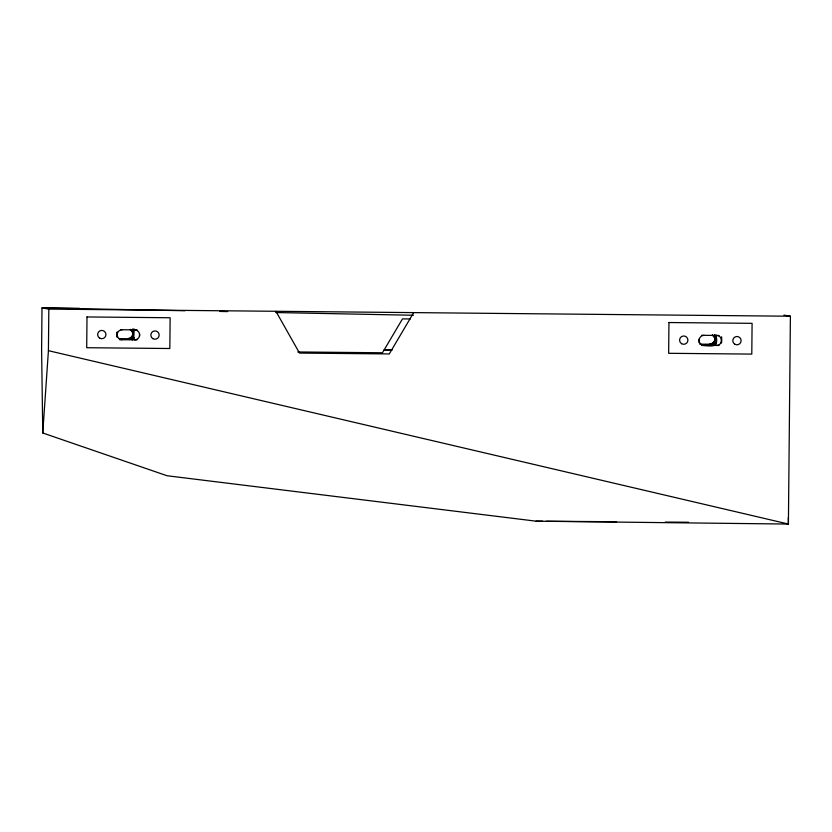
<?xml version="1.0" encoding="UTF-8"?>
<svg xmlns="http://www.w3.org/2000/svg" width="832" height="832" viewBox="0 0 832 832"><rect width="100%" height="100%" fill="white"/><g stroke="black" fill="none" stroke-linecap="round" stroke-linejoin="round"><path stroke-width="1.25" d="M42.765 432.983L48.422 350.678L48.828 309.109L41.995 307.944L41.6 349.502L42.765 432.983L167.066 475.748L536.089 521.175L788.403 524.056L790.4 316.222L783.931 315.12M132.766 329.399L132.787 337.501A1.248 1.248 0 0 1 131.529 338.738L119.038 338.614M139.589 336.159L139.547 333.653M699.026 342.763L699.119 339.04M699.743 344.188L714.168 344.167A1.248 1.248 0 0 0 714.802 343.096L714.646 334.974M714.802 343.096L714.875 335.608A1.248 1.248 0 0 0 714.719 334.984M702.312 345.467C712.327 346.206 718.869 347.89 716.061 335.608A2.496 2.496 0 0 0 715.978 334.963M721.521 337.99L721.469 342.982L721.594 336.762M132.85 337.511L132.808 337.834A1.248 1.248 0 0 1 131.591 338.749M133.692 338.759L134.17 330.044A2.496 2.496 0 0 0 133.848 328.786M410.259 318.958L402.48 318.885L382.46 352.778L297.804 351.967M413.681 312.603L389.282 353.943L299.499 353.08L275.902 311.282M131.331 337.272L127.847 338.707L129.085 338.541M130.354 338.062L132.132 336.242A4.992 4.992 0 0 0 132.662 332.467M709.738 344.282L713.284 342.857A4.982 4.982 0 0 0 714.199 336.856M711.017 344.126L713.263 342.857A4.992 4.992 0 0 0 714.116 336.835L712.39 335.005M712.306 343.647L713.346 342.867M132.226 339.914L133.349 339.279A2.486 2.486 0 0 0 134.098 337.522M709.727 344.282L711.1 344.136M536.089 521.175L542.547 521.217M546.426 521.248L616.595 521.737M665.298 522.08L688.553 522.246M48.828 309.109L790.4 316.222M120.879 329.732L137.155 329.909M701.584 335.306L719.046 335.473M119.538 339.706L136.999 339.872M701.49 345.28L719.014 345.467M384.28 349.721L392.08 349.794M383.926 350.293L391.706 350.376M184.85 310.752L41.995 307.944L79.508 308.318M219.908 311.438L227.698 311.594M275.756 312.541L413.41 315.255M48.422 350.678L788.403 524.056L788.32 517.608M132.111 336.242A4.992 4.992 0 0 0 132.652 332.467L130.437 329.43L132.735 332.478M130.354 329.41L131.383 330.21M132.86 330.013L132.818 329.69A1.248 1.248 0 0 0 132.506 329.129M122.117 339.737A4.992 4.992 0 0 1 117.177 334.703A4.992 4.992 0 0 1 122.21 329.763M134.68 329.888A4.992 4.992 0 0 1 139.62 334.922A4.992 4.992 0 0 1 134.586 339.862M704.049 345.322A4.992 4.992 0 0 1 699.109 340.288A4.992 4.992 0 0 1 704.142 335.348M716.612 335.462A4.992 4.992 0 0 1 721.552 340.496A4.992 4.992 0 0 1 716.518 345.436M714.74 343.086A1.248 1.248 0 0 1 713.482 344.323M715.988 343.096A2.486 2.486 0 0 1 715.239 344.854M86.996 316.95L86.705 347.714L169.832 348.514L170.134 317.751L86.996 316.95M117.114 332.197L117.073 337.178L117.177 332.207M668.949 322.535L668.658 353.298L751.795 354.099L752.086 323.336L668.949 322.535M713.346 335.806L712.327 334.994L713.336 335.795M152.89 338.645A4.16 4.16 0 0 0 159.162 335.109A4.16 4.16 0 0 0 152.953 331.448A4.16 4.16 0 0 0 152.89 338.645M99.684 338.135A4.16 4.16 0 0 0 105.945 334.599A4.16 4.16 0 0 0 99.746 330.938A4.16 4.16 0 0 0 99.684 338.135M734.843 344.23A4.16 4.16 0 0 0 741.114 340.694A4.16 4.16 0 0 0 734.906 337.033A4.16 4.16 0 0 0 734.843 344.23M681.637 343.72A4.16 4.16 0 0 0 687.908 340.174A4.16 4.16 0 0 0 681.699 336.523A4.16 4.16 0 0 0 681.637 343.72"/></g></svg>
